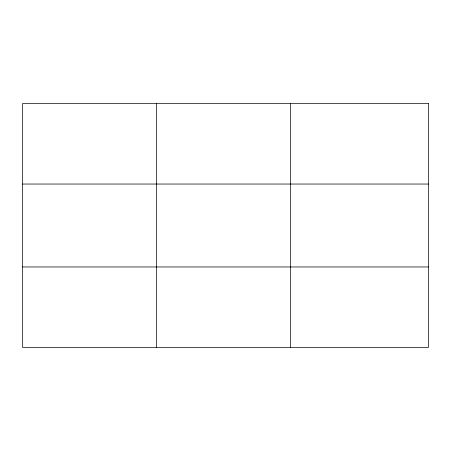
<?xml version="1.0" encoding="UTF-8"?>
<svg xmlns="http://www.w3.org/2000/svg" width="451" height="451" viewBox="0 0 451 451"><rect width="100%" height="100%" fill="white"/><g stroke="black" fill="none" stroke-linecap="round" stroke-linejoin="round"><path stroke-width="0.68" d="M290.444 347.433L290.444 103.567M22.55 184.042L428.45 184.042M22.55 266.958L428.45 266.958M156.497 103.567L156.497 347.433M428.45 103.567L428.45 347.433L22.55 347.433L22.55 103.567L428.45 103.567"/></g></svg>
